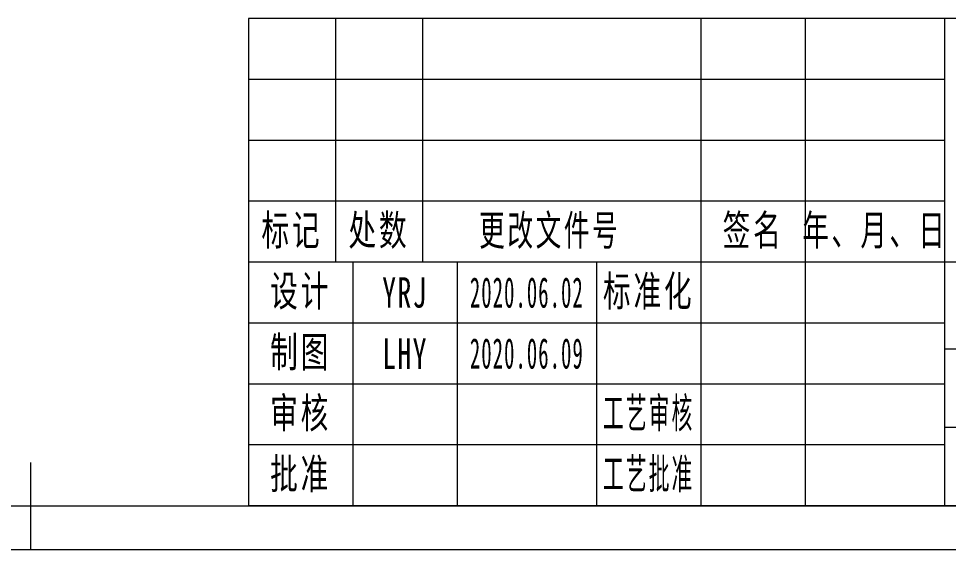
# Model space of a CAD drawing. Header units: millimetres. Extents: x -15766 to 80009, y -9701 to 15159.
# Drawn here: x 7526.2 to 7633.1, y 13253.7 to 13314.7 of the extents above; entities that cross this region are included whole.
import ezdxf

# ---------------------------------------------------------------- set-up
doc = ezdxf.new("R2010")
doc.units = ezdxf.units.MM
for name, color, linetype, lineweight in [('CDRAFT0', 7, 'Continuous', 18), ('title_frame', 7, 'Continuous', 18), ('尺寸线层', 3, 'Continuous', 18), ('粗实线层_1', 7, 'Continuous', 15), ('细实线层', 7, 'Continuous', 18)]:
    doc.layers.add(name, color=color, linetype=linetype, lineweight=lineweight)
doc.styles.add('UserTxtStyle1', font='', dxfattribs={"width": 0.618357})
doc.styles.add('UserTxtStyle2', font='', dxfattribs={"width": 0.634692})
doc.styles.add('标准', font='', dxfattribs={"width": 0.667})
doc.styles.get('UserTxtStyle1').set_extended_font_data('宋体')
doc.styles.get('UserTxtStyle2').set_extended_font_data('宋体')
doc.styles.get('标准').set_extended_font_data('宋体')

# ---------------------------------------------------------------- blocks, each defined once
blk = doc.blocks.new('*X588')
at = {"layer": 'CDRAFT0'}
blk.add_line((0, 0), (420, 0), dxfattribs=at)
at = {"layer": '粗实线层_1'}
for p, q in [((210, 0), (210, 10)), ((25, 5), (415, 5))]:
    blk.add_line(p, q, dxfattribs=at)

msp = doc.modelspace()

# ---------------------------------------------------------------- linework, layer by layer
at = {"layer": '粗实线层_1'}
for p, q in [((7732.64755, 13314.73384), (7552.64755, 13314.73384)), ((7552.64755, 13314.73384), (7552.64755, 13258.73384)), ((7632.64755, 13314.73384), (7632.64755, 13258.73384)), ((7682.64755, 13286.73384), (7552.64755, 13286.73384)), ((7592.64755, 13286.73384), (7592.64755, 13258.73384)), ((7632.64755, 13279.73384), (7552.64755, 13279.73384)), ((7632.64755, 13272.73384), (7552.64755, 13272.73384)), ((7682.64755, 13267.73384), (7632.64755, 13267.73384)), ((7632.64755, 13265.73384), (7552.64755, 13265.73384)), ((7732.64755, 13258.73384), (7552.64755, 13258.73384))]:
    msp.add_line(p, q, dxfattribs=at)
at = {"layer": '细实线层'}
for p, q in [((7562.64755, 13314.73384), (7562.64755, 13286.73384)), ((7572.64755, 13314.73384), (7572.64755, 13286.73384)), ((7604.64755, 13314.73384), (7604.64755, 13258.73384)), ((7616.64755, 13314.73384), (7616.64755, 13258.73384)), ((7632.64755, 13307.73384), (7552.64755, 13307.73384)), ((7632.64755, 13300.73384), (7552.64755, 13300.73384)), ((7632.64755, 13293.73384), (7552.64755, 13293.73384)), ((7564.64755, 13286.73384), (7564.64755, 13258.73384)), ((7576.64755, 13286.73384), (7576.64755, 13258.73384)), ((7682.64755, 13276.73384), (7632.64755, 13276.73384))]:
    msp.add_line(p, q, dxfattribs=at)

# ---------------------------------------------------------------- block references
at = {"layer": 'title_frame'}
msp.add_blockref('*X588', (7317.64755, 13253.73384), dxfattribs=at)

# ---------------------------------------------------------------- texts
at = {"layer": '尺寸线层', "char_height": 3.5, "attachment_point": 5, "line_spacing_factor": 1.15057}
for s, insert, width, style in [('\\T1.1;标记', (7557.64755, 13290.23384), 18, '标准'), ('\\T1.1;处数', (7567.64755, 13290.23384), 18, '标准'), ('\\T1.1;更改文件号', (7587.28097, 13290.20985), 30, 'UserTxtStyle1'), ('\\T1.1;签名', (7610.64755, 13290.23384), 22, '标准'), ('\\T1.1;年、月、日', (7624.64755, 13290.23384), 30, 'UserTxtStyle2'), ('\\T1.1;设计', (7558.64755, 13283.23384), 22, '标准'), ('\\T1.1;标准化', (7598.64755, 13283.23384), 22, '标准'), ('{\\T1.1;YRJ}', (7570.64755, 13283.23384), 22, '标准'), ('{\\W0.5;\\T1.1;2020.06.02}', (7584.64755, 13283.23384), 16, '标准'), ('\\T1.1;制图', (7558.64755, 13276.23384), 22, '标准'), ('{\\T1.1;LHY}', (7570.64755, 13276.23384), 22, '标准'), ('{\\W0.5;\\T1.1;2020.06.09}', (7584.64755, 13276.23384), 16, '标准'), ('\\T1.1;审核', (7558.64755, 13269.23384), 22, '标准'), ('{\\W0.5;\\T1.1;工艺审核}', (7598.64755, 13269.23384), 22, '标准'), ('{\\T1.1;批准}', (7558.64755, 13262.23384), 22, '标准'), ('{\\W0.5;\\T1.1;工艺批准}', (7598.64755, 13262.23384), 22, '标准')]:
    msp.add_mtext(s, dxfattribs=dict(at, insert=insert, width=width, style=style))

doc.saveas('drawing.dxf')
